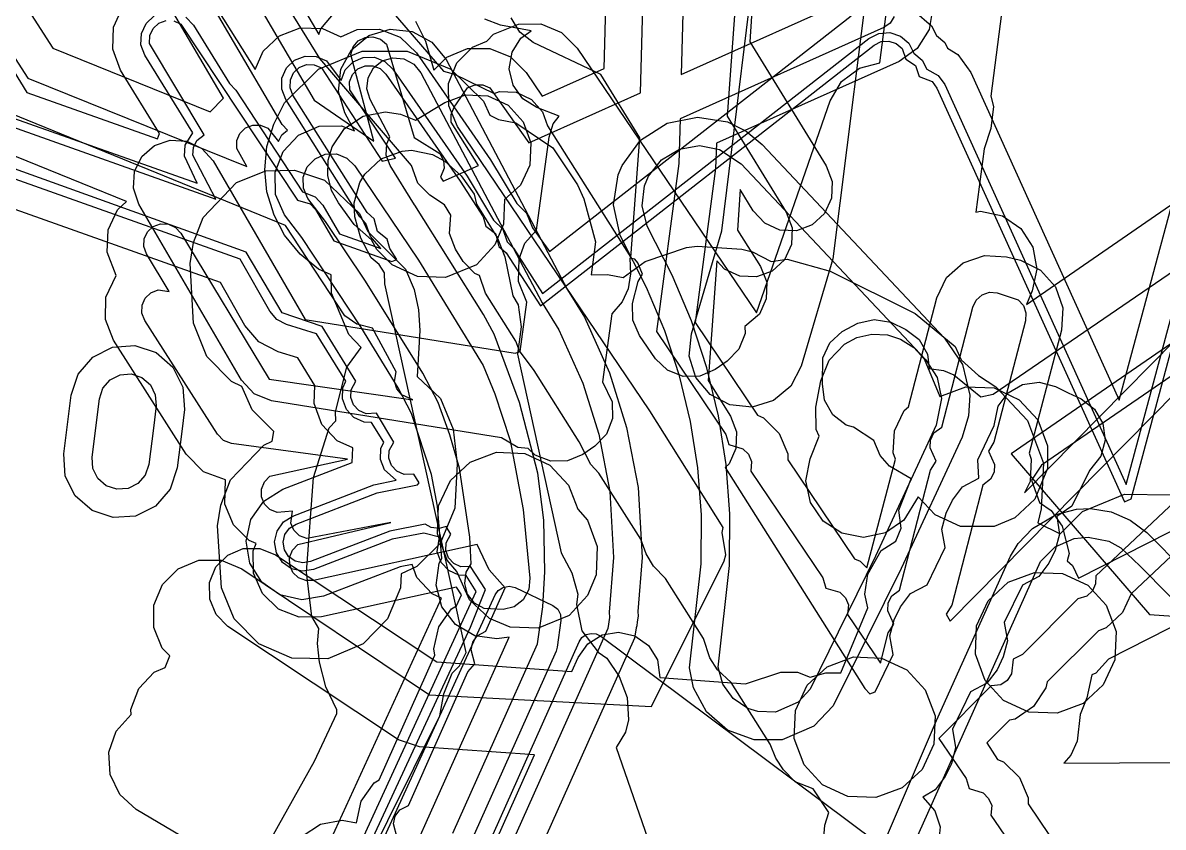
# Model space of a CAD drawing. Header units: metres. Extents: x 3158 to 3711, y 9867 to 11440.
# Drawn here: x 3595.4 to 3635.28, y 11382.39 to 11410.52 of the extents above; entities that cross this region are included whole.
import ezdxf

# ---------------------------------------------------------------- set-up
doc = ezdxf.new("R2010")
doc.units = ezdxf.units.M
doc.layers.add('AI_GREENING_EXCLUSIONS', color=1, linetype='Continuous')
doc.layers.add('AI_GREENING_LAWN', color=82, linetype='Continuous')

msp = doc.modelspace()

# ---------------------------------------------------------------- linework, layer by layer
at = {"layer": 'AI_GREENING_EXCLUSIONS'}
for points in [[(3588.753, 11421.582), (3596.448, 11409.63), (3601.946, 11407.412), (3602.423, 11407.881), (3599.543, 11412.8)], [(3587.66, 11420.878), (3595.578, 11408.579), (3603.235, 11405.49), (3602.882, 11406.126), (3602.884, 11406.399), (3602.991, 11406.651), (3603.186, 11406.842), (3603.439, 11406.945), (3603.712, 11406.942), (3603.964, 11406.836), (3604.336, 11406.365), (3604.463, 11406.607), (3604.653, 11406.765), (3604.464, 11406.969), (3600.665, 11413.457)], [(3606.175, 11378.989), (3599.368, 11383.013), (3598.787, 11383.534), (3598.449, 11384.237), (3598.406, 11385.016), (3598.665, 11385.752), (3599.183, 11386.331), (3599.178, 11386.514), (3599.457, 11387.243), (3599.993, 11387.809), (3600.381, 11387.982), (3600.545, 11388.387), (3600.278, 11388.656), (3599.98, 11389.377), (3599.982, 11390.158), (3600.282, 11390.878), (3600.835, 11391.429), (3601.556, 11391.726), (3602.336, 11391.725), (3603.057, 11391.425), (3609.624, 11387.019), (3617.389, 11386.612), (3619.93, 11391.705), (3619.987, 11391.917), (3619.855, 11392.693), (3619.896, 11392.872), (3617.323, 11396.954), (3610.595, 11406.894), (3610.292, 11407.613), (3610.287, 11408.393), (3610.581, 11409.116), (3611.13, 11409.671), (3611.628, 11409.881), (3611.864, 11410.12), (3612.73, 11410.474), (3613.51, 11410.479), (3614.233, 11410.185), (3614.788, 11409.636), (3621.058, 11400.373), (3623.637, 11407.793), (3624.032, 11408.466), (3624.654, 11408.936), (3625.372, 11409.123), (3626.754, 11419.853)], [(3630.814, 11420.059), (3629.254, 11407.949), (3629.35, 11407.598), (3629.253, 11406.824), (3629.018, 11406.117), (3628.732, 11403.904), (3628.891, 11403.934), (3629.655, 11403.771), (3630.297, 11403.329), (3630.722, 11402.674), (3630.864, 11401.906), (3630.701, 11401.143), (3630.498, 11400.672), (3639.371, 11406.784)], [(3626.584, 11410.928), (3627.176, 11410.419), (3627.348, 11410.078), (3627.638, 11409.828), (3627.736, 11409.634), (3628.094, 11409.411), (3628.548, 11408.777), (3633.74, 11397.328), (3639.482, 11418.669)], [(3600.681, 11410.592), (3600.929, 11410.478), (3605.008, 11404.322), (3605.447, 11404.192), (3605.629, 11403.988), (3606.271, 11402.897), (3608.305, 11402.176), (3608.477, 11402.242), (3608.237, 11402.623), (3608.141, 11402.953), (3607.802, 11403.22), (3607.692, 11403.663), (3607.436, 11403.892), (3604.846, 11407.995), (3604.748, 11408.25), (3604.755, 11408.523), (3604.866, 11408.773), (3605.064, 11408.961), (3605.319, 11409.059), (3605.592, 11409.051), (3605.842, 11408.94), (3607.963, 11405.68), (3608.43, 11405.788), (3606.834, 11408.181), (3606.829, 11408.454), (3606.929, 11408.708), (3607.119, 11408.905), (3607.37, 11409.014), (3607.643, 11409.019), (3607.897, 11408.919), (3608.093, 11408.729), (3610.69, 11404.986), (3611.494, 11403.738), (3611.593, 11403.409), (3611.927, 11403.155), (3612.047, 11402.703), (3612.306, 11402.476), (3613.501, 11400.618), (3625.169, 11409.739), (3625.413, 11409.862), (3625.685, 11409.882), (3625.945, 11409.797), (3626.152, 11409.619), (3626.284, 11409.246), (3626.613, 11409.028), (3626.747, 11408.644), (3627.205, 11408.462), (3627.365, 11408.24), (3633.928, 11393.765), (3634.156, 11393.871), (3640.738, 11418.332)], [(3601.105, 11410.721), (3601.371, 11410.435), (3602.626, 11408.399), (3602.854, 11408.166), (3605.18, 11404.607), (3605.628, 11404.432), (3605.887, 11404.141), (3606.474, 11403.144), (3607.918, 11402.631), (3607.553, 11403.053), (3607.398, 11403.504), (3607.182, 11403.732), (3604.592, 11407.835), (3604.452, 11408.199), (3604.462, 11408.589), (3604.621, 11408.946), (3604.904, 11409.214), (3605.268, 11409.354), (3605.658, 11409.344), (3606.015, 11409.185), (3606.534, 11408.505), (3606.677, 11408.871), (3606.948, 11409.151), (3607.306, 11409.307), (3607.696, 11409.314), (3608.059, 11409.171), (3608.34, 11408.9), (3610.937, 11405.157), (3611.858, 11403.617), (3612.186, 11403.307), (3612.341, 11402.863), (3612.558, 11402.639), (3613.576, 11401.057), (3624.984, 11409.975), (3625.333, 11410.151), (3625.722, 11410.18), (3626.092, 11410.058), (3626.388, 11409.803), (3626.56, 11409.462), (3626.85, 11409.212), (3627.008, 11408.899), (3627.41, 11408.681), (3627.638, 11408.364), (3633.981, 11394.375), (3640.448, 11418.409)], [(3621.233, 11416.137), (3620.824, 11409.857), (3623.499, 11405.517), (3623.703, 11404.968), (3623.681, 11404.384), (3623.438, 11403.851), (3623.009, 11403.453), (3622.46, 11403.249), (3621.875, 11403.27), (3621.343, 11403.514), (3620.945, 11403.943), (3620.487, 11404.686), (3620.395, 11403.273), (3621.202, 11402.001), (3621.413, 11401.455), (3621.4, 11400.87), (3621.163, 11400.335), (3620.653, 11399.897), (3620.657, 11399.651), (3620.441, 11399.107), (3620.034, 11398.686), (3619.616, 11398.397), (3619.081, 11398.165), (3618.494, 11398.155), (3617.95, 11398.371), (3617.53, 11398.776), (3616.967, 11399.588), (3616.735, 11400.123), (3616.724, 11400.708), (3616.919, 11401.469), (3617.069, 11401.728), (3616.911, 11402.125), (3616.802, 11402.251), (3616.622, 11402.288), (3616.656, 11401.743), (3616.568, 11401.218), (3616.365, 11400.758), (3615.993, 11400.338), (3615.672, 11397.964), (3616.014, 11397.271), (3616.024, 11396.684), (3615.808, 11396.14), (3615.402, 11395.72), (3614.983, 11395.43), (3614.448, 11395.198), (3613.863, 11395.188), (3613.318, 11395.403), (3613.073, 11395.639), (3613.073, 11395.639), (3612.712, 11395.67), (3612.137, 11396.005), (3604.1, 11397.299), (3603.49, 11397.543), (3603.042, 11398.025), (3599.459, 11404.181), (3599.269, 11404.734), (3599.305, 11405.318), (3599.562, 11405.844), (3600.001, 11406.232), (3600.554, 11406.422), (3601.138, 11406.386), (3601.664, 11406.129), (3602.052, 11405.69), (3605.278, 11400.148), (3612.614, 11398.967), (3612.789, 11399.028), (3613.023, 11400.757), (3612.73, 11401.474), (3612.762, 11402.266), (3612.952, 11402.819), (3613.363, 11403.269), (3613.803, 11406.517), (3613.951, 11406.993), (3614.158, 11407.258), (3613.377, 11407.555), (3612.881, 11407.866), (3612.542, 11408.343), (3612.411, 11408.914), (3612.509, 11409.491), (3612.82, 11409.987), (3613.173, 11410.238), (3612.099, 11410.435), (3611.555, 11410.651)], [(3623.395, 11381.876), (3623.445, 11382.459), (3623.581, 11382.909), (3623.037, 11383.736), (3622.415, 11383.978), (3622.004, 11384.395), (3621.729, 11384.812), (3621.531, 11385.3), (3620.17, 11387.456), (3619.696, 11387.899), (3619.421, 11388.316), (3619.202, 11388.989), (3617.879, 11391.084), (3617.458, 11391.524), (3617.197, 11391.951), (3617.008, 11392.463), (3615.547, 11394.776), (3615.266, 11395.074), (3614.857, 11395.869), (3613.287, 11398.357), (3612.766, 11399.049), (3612.638, 11399.384), (3611.574, 11401.07), (3611.365, 11401.679), (3611.201, 11401.753), (3610.799, 11402.178), (3610.533, 11402.601), (3610.324, 11403.148), (3610.37, 11403.799), (3610.144, 11404.159), (3609.634, 11404.497), (3609.219, 11404.909), (3608.993, 11405.535), (3605.787, 11409.266), (3601.635, 11415.988)], [(3602.994, 11414.821), (3605.752, 11410.112), (3605.817, 11410.311), (3606.323, 11410.905)], [(3620.549, 11414.318), (3620.035, 11407.251), (3622.099, 11403.903), (3622.303, 11403.354), (3622.281, 11402.769), (3622.038, 11402.237), (3621.609, 11401.839), (3621.06, 11401.635), (3620.476, 11401.656), (3619.943, 11401.9), (3619.667, 11402.197), (3619.363, 11398.015), (3620.148, 11396.762), (3620.356, 11396.215), (3620.339, 11395.63), (3620.1, 11395.096), (3619.964, 11394.968), (3624.84, 11387.245), (3625.025, 11387.058), (3625.208, 11387.132), (3625.842, 11388.436), (3625.725, 11389.079), (3625.873, 11389.645), (3626.092, 11390.094), (3626.446, 11390.561), (3627.023, 11390.866), (3627.657, 11392.17), (3627.541, 11392.812), (3627.689, 11393.379), (3627.908, 11393.828), (3628.261, 11394.295), (3628.837, 11394.6), (3628.798, 11395.233), (3629.371, 11396.44), (3629.505, 11397.113), (3629.858, 11397.579), (3630.364, 11397.874), (3630.943, 11397.954), (3631.51, 11397.806), (3631.959, 11397.587), (3632.409, 11397.368), (3632.875, 11397.015), (3633.171, 11396.509), (3633.25, 11395.93), (3633.102, 11395.363), (3632.697, 11394.867), (3632.087, 11393.621), (3631.557, 11393.254), (3631.653, 11392.645), (3631.505, 11392.079), (3631.286, 11391.629), (3630.933, 11391.163), (3630.355, 11390.858), (3629.721, 11389.554), (3629.838, 11388.911), (3629.689, 11388.345), (3629.471, 11387.896), (3629.117, 11387.429), (3628.54, 11387.124), (3627.906, 11385.82), (3628.022, 11385.177), (3627.874, 11384.611), (3627.655, 11384.162), (3627.301, 11383.695), (3626.869, 11383.443), (3627.299, 11382.968), (3627.476, 11382.41), (3627.426, 11381.827)], [(3601.873, 11414.164), (3605.593, 11407.811), (3607.672, 11406.379), (3606.867, 11409.417), (3606.952, 11409.677), (3607.129, 11409.885), (3607.372, 11410.009), (3607.644, 11410.031), (3607.904, 11409.947), (3608.112, 11409.769), (3609.091, 11406.506), (3609.988, 11405.952), (3610.112, 11405.709), (3610.134, 11405.436), (3610.003, 11405.122), (3610.104, 11404.98), (3611.338, 11405.533), (3610.382, 11407.042), (3610.381, 11407.316), (3610.484, 11407.568), (3610.956, 11408.242), (3611.208, 11408.348), (3611.481, 11408.349), (3611.734, 11408.246), (3613.098, 11406.322), (3617.006, 11408.075), (3617.14, 11413.225)], [(3592.262, 11413.419), (3595.545, 11408.084), (3600.111, 11406.463), (3600.183, 11406.644), (3598.817, 11408.861), (3598.545, 11409.593), (3598.573, 11410.372), (3598.898, 11411.082)], [(3618.545, 11413.398), (3618.423, 11408.711), (3624.937, 11411.632)], [(3609.132, 11410.575), (3609.487, 11409.88), (3609.775, 11408.862), (3610.228, 11409.319), (3610.947, 11409.622), (3611.728, 11409.626), (3612.45, 11409.331), (3613.005, 11408.782), (3613.563, 11407.956), (3615.728, 11408.927), (3615.83, 11412.871)], [(3627.222, 11411.051), (3627.092, 11410.281), (3626.677, 11409.62), (3626.041, 11409.168), (3619.661, 11406.307), (3619.626, 11405.427), (3618.909, 11400.045), (3621.088, 11396.798), (3621.297, 11396.712), (3621.851, 11396.163), (3622.154, 11395.444), (3622.155, 11395.241), (3624.479, 11391.779), (3624.688, 11391.693), (3624.916, 11391.467), (3625.915, 11395.266), (3625.841, 11395.479), (3625.886, 11396.258), (3626.226, 11396.961), (3626.377, 11397.096), (3627.366, 11400.907), (3627.706, 11401.609), (3628.289, 11402.128), (3629.026, 11402.385), (3629.805, 11402.34), (3630.289, 11402.215), (3630.991, 11401.875), (3631.51, 11401.292), (3631.767, 11400.555), (3631.722, 11399.776), (3630.592, 11395.473), (3630.666, 11395.26), (3630.622, 11394.481), (3630.43, 11394.084), (3638.339, 11402.1)], [(3594.878, 11407.259), (3601.495, 11404.911), (3601.05, 11405.851), (3601.078, 11406.24), (3601.344, 11406.667), (3599.668, 11409.386), (3599.532, 11409.752), (3599.546, 11410.141), (3599.709, 11410.496), (3599.995, 11410.762)], [(3602.222, 11410.96), (3603.521, 11408.886), (3603.804, 11409.523), (3604.37, 11410.06), (3605.099, 11410.34), (3605.879, 11410.319), (3606.519, 11410.034), (3607.094, 11410.284), (3607.874, 11410.298), (3608.6, 11410.012), (3609.161, 11409.47), (3611.758, 11405.727), (3612.679, 11404.207), (3613.015, 11403.866), (3613.229, 11403.356), (3613.823, 11402.52), (3624.368, 11410.763)], [(3608.276, 11410.945), (3610.113, 11408.825), (3610.492, 11408.726), (3611.879, 11408.052), (3612.073, 11408.121), (3612.657, 11408.091), (3613.186, 11407.84), (3613.578, 11407.405), (3613.751, 11406.919), (3616.668, 11402.314), (3616.973, 11406.502), (3615.613, 11408.708), (3613.248, 11409.837), (3612.779, 11410.188), (3612.48, 11410.691)], [(3625.877, 11410.744), (3625.732, 11410.513), (3625.509, 11410.354), (3618.382, 11407.158), (3618.338, 11405.598), (3617.555, 11399.727), (3619.986, 11396.128), (3620.093, 11395.776), (3620.58, 11395.628), (3620.774, 11395.436), (3620.88, 11395.184), (3620.854, 11394.844), (3623.378, 11391.109), (3623.484, 11390.757), (3623.971, 11390.609), (3624.165, 11390.417), (3624.271, 11390.165), (3624.245, 11389.825), (3625.394, 11388.132), (3625.667, 11389.185), (3625.861, 11389.497), (3625.65, 11389.961), (3625.666, 11390.234), (3625.784, 11390.48), (3626.056, 11390.685), (3627.146, 11394.882), (3627.339, 11395.195), (3627.129, 11395.659), (3627.144, 11395.931), (3627.263, 11396.177), (3627.535, 11396.383), (3628.625, 11400.58), (3628.743, 11400.826), (3628.947, 11401.008), (3629.205, 11401.098), (3629.478, 11401.082), (3630.208, 11400.837), (3630.39, 11400.634), (3630.479, 11400.376), (3630.464, 11400.103), (3629.362, 11395.857), (3629.168, 11395.544), (3629.379, 11395.081), (3629.363, 11394.808), (3629.244, 11394.562), (3628.972, 11394.357), (3627.883, 11390.159), (3627.689, 11389.847), (3627.826, 11389.595), (3639.264, 11401.187)], [(3608.805, 11380.995), (3612.405, 11389.04), (3611.976, 11388.984), (3611.203, 11389.089), (3610.528, 11389.482), (3610.056, 11390.103), (3609.857, 11390.857), (3609.961, 11391.63), (3610.054, 11391.789), (3609.9, 11393.615), (3609.687, 11394.728), (3608.996, 11396.862), (3608.531, 11397.759), (3607.219, 11399.889), (3605.161, 11403.008), (3604.55, 11403.803), (3604.237, 11404.518), (3604.221, 11405.298), (3604.505, 11406.025), (3605.045, 11406.588), (3605.76, 11406.901), (3606.54, 11406.917), (3606.995, 11406.739), (3606.662, 11407.37), (3606.44, 11408.118), (3606.52, 11408.894), (3606.892, 11409.58), (3607.497, 11410.072), (3608.245, 11410.295), (3609.021, 11410.214), (3609.708, 11409.843), (3610.2, 11409.237), (3614.452, 11401.182), (3615.039, 11400.23), (3615.912, 11398.281), (3616.511, 11396.373), (3616.914, 11394.272), (3617.058, 11391.829), (3616.911, 11389.937), (3616.913, 11389.769), (3616.883, 11389.569), (3616.872, 11389.44), (3616.852, 11389.366), (3616.796, 11388.998), (3579.417, 11305.485)], [(3594.678, 11407.012), (3602.153, 11404.359), (3601.347, 11405.888), (3601.367, 11406.16), (3601.49, 11406.404), (3601.74, 11406.597), (3599.828, 11409.799), (3599.838, 11410.072), (3599.952, 11410.321), (3600.152, 11410.506), (3600.408, 11410.602)], [(3602.636, 11379.407), (3605.604, 11384.701), (3606.375, 11386.365), (3606.375, 11386.499), (3605.995, 11387.298), (3605.78, 11388.159), (3605.707, 11388.817), (3605.747, 11389.344), (3605.511, 11389.761), (3605.321, 11391.31), (3605.568, 11394.625), (3606.11, 11396.358), (3606.345, 11396.605), (3606.336, 11396.913), (3606.726, 11398.48), (3607.236, 11399.165), (3606.8, 11399.622), (3606.196, 11401.067), (3606.18, 11401.708), (3605.74, 11401.902), (3605.093, 11402.435), (3604.553, 11403.089), (3604.185, 11403.792), (3603.933, 11404.611), (3603.859, 11405.383), (3603.933, 11406.195), (3604.172, 11406.974), (3604.553, 11407.717), (3605.74, 11408.904), (3607.262, 11409.524), (3608.846, 11409.524), (3610.368, 11408.904), (3611.512, 11407.781), (3611.732, 11407.293), (3612.034, 11407.139), (3612.637, 11407.02), (3613.934, 11406.152), (3614.802, 11404.855), (3615.017, 11404.364), (3615.427, 11402.858), (3615.28, 11401.703), (3615.845, 11401.72), (3616.397, 11401.612), (3617.16, 11402.176), (3618.609, 11402.661), (3618.978, 11402.71), (3620.54, 11402.607), (3620.912, 11402.506), (3621.569, 11402.179), (3622.125, 11402.25), (3623.631, 11401.84), (3626.607, 11400.358), (3628.006, 11399.201), (3628.215, 11398.735), (3628.821, 11398.191), (3629.431, 11397.797), (3630.534, 11396.617), (3631.089, 11395.121), (3631.016, 11393.527), (3630.892, 11393.038), (3631.68, 11392.646), (3632.453, 11393.428), (3633.929, 11394.033), (3635.525, 11394.013)], [(3610.432, 11382.188), (3613.398, 11388.81), (3613.582, 11390.101), (3613.657, 11391.318), (3613.621, 11393.126), (3613.413, 11394.77), (3612.771, 11397.244), (3611.878, 11399.633), (3611.515, 11400.32), (3609.114, 11404.138), (3609.096, 11404.158), (3608.247, 11405.528), (3608.111, 11405.894), (3608.124, 11406.284), (3608.237, 11406.53), (3607.547, 11407.837), (3607.435, 11408.211), (3607.476, 11408.599), (3607.661, 11408.942), (3607.964, 11409.188), (3608.338, 11409.299), (3608.726, 11409.259), (3609.069, 11409.073), (3609.315, 11408.77), (3613.561, 11400.729), (3614.145, 11399.782), (3614.981, 11397.915), (3615.54, 11396.137), (3615.924, 11394.126), (3616.058, 11391.819), (3615.908, 11389.918), (3615.914, 11389.723), (3615.856, 11389.337), (3578.503, 11305.892)], [(3608.495, 11382.016), (3608.363, 11382.508), (3608.423, 11382.774), (3608.581, 11382.997), (3608.883, 11383.156), (3610.962, 11387.83), (3611.205, 11388.107), (3611.073, 11388.599), (3611.133, 11388.865), (3611.29, 11389.088), (3611.592, 11389.246), (3612.267, 11390.763), (3611.707, 11391.393), (3611.292, 11392.273), (3605.57, 11391.019), (3605.297, 11391.014), (3605.043, 11391.114), (3604.846, 11391.303), (3604.737, 11391.553), (3604.731, 11391.826), (3604.831, 11392.081), (3605.02, 11392.277), (3608.274, 11393.045), (3605.33, 11392.483), (3605.077, 11392.585), (3604.882, 11392.776), (3604.775, 11393.027), (3604.831, 11393.447), (3604.291, 11393.394), (3604.039, 11393.499), (3603.846, 11393.692), (3603.741, 11393.944), (3603.741, 11394.217), (3603.846, 11394.469), (3604.039, 11394.663), (3606.757, 11395.257), (3602.699, 11395.813), (3602.416, 11395.918), (3602.203, 11396.131), (3599.665, 11400.116), (3599.566, 11400.37), (3599.572, 11400.644), (3599.682, 11400.894), (3599.88, 11401.082), (3600.134, 11401.181), (3600.519, 11401.126), (3599.725, 11402.437), (3599.632, 11402.693), (3599.644, 11402.966), (3599.759, 11403.214), (3599.961, 11403.398), (3600.217, 11403.492), (3600.49, 11403.479), (3600.738, 11403.364), (3600.922, 11403.162), (3604.018, 11398.055), (3609.038, 11397.339), (3608.652, 11397.51), (3608.477, 11397.72), (3608.397, 11397.981), (3608.456, 11398.317), (3607.63, 11399.843), (3607.075, 11399.978), (3606.655, 11400.275), (3604.581, 11403.438), (3594.664, 11407.473)], [(3606.095, 11378.679), (3611.058, 11389.385), (3611.583, 11390.708), (3611.059, 11391.509), (3610.721, 11391.495), (3610.473, 11391.609), (3610.287, 11391.809), (3610.192, 11392.065), (3610.202, 11392.338), (3610.367, 11392.634), (3610.199, 11392.906), (3609.954, 11392.839), (3609.683, 11392.873), (3609.47, 11392.994), (3608.232, 11392.75), (3605.455, 11391.687), (3605.186, 11391.641), (3604.919, 11391.701), (3604.696, 11391.859), (3604.551, 11392.09), (3604.505, 11392.359), (3604.565, 11392.626), (3604.723, 11392.849), (3604.954, 11392.994), (3607.788, 11394.079), (3609.201, 11394.367), (3609.256, 11394.438), (3609.07, 11394.741), (3608.732, 11394.727), (3608.484, 11394.841), (3608.298, 11395.041), (3608.203, 11395.297), (3608.213, 11395.57), (3608.374, 11395.861), (3607.763, 11396.869), (3607.403, 11396.847), (3607.154, 11396.96), (3606.968, 11397.16), (3606.873, 11397.416), (3606.883, 11397.689), (3607.048, 11397.985), (3605.866, 11399.902), (3604.468, 11400.379), (3603.208, 11402.499), (3593.771, 11405.89)], [(3605.171, 11382.081), (3605.815, 11382.497), (3606.568, 11382.641), (3607.063, 11382.542), (3607.235, 11383.303), (3607.685, 11383.94), (3607.857, 11384.049), (3609.811, 11388.41), (3609.773, 11388.632), (3609.945, 11389.394), (3610.395, 11390.031), (3610.567, 11390.139), (3610.735, 11390.517), (3610.569, 11390.784), (3605.849, 11389.749), (3605.068, 11389.734), (3604.342, 11390.019), (3603.779, 11390.56), (3603.467, 11391.275), (3603.452, 11392.055), (3603.555, 11392.319), (3603.316, 11392.418), (3602.764, 11392.97), (3602.466, 11393.691), (3602.493, 11394.536), (3601.714, 11394.823), (3601.107, 11395.433), (3598.569, 11399.418), (3598.286, 11400.145), (3598.303, 11400.925), (3598.662, 11401.682), (3598.347, 11402.496), (3598.381, 11403.276), (3598.711, 11403.983), (3599.03, 11404.275), (3594.362, 11406.158)], [(3594.494, 11355.128), (3609.984, 11386.283), (3610.117, 11387.06), (3610.415, 11387.782), (3610.673, 11388.04), (3610.899, 11388.498), (3608.055, 11401.389), (3608.047, 11401.776), (3607.866, 11402.068), (3607.586, 11402.299), (3607.219, 11402.987), (3607.01, 11403.74), (3606.99, 11404.223), (3607.187, 11404.94), (3607.36, 11405.23), (3607.931, 11405.762), (3608.662, 11406.035), (3608.996, 11406.062), (3609.726, 11405.919), (3610.152, 11405.685), (3610.73, 11405.166), (3611.183, 11404.531), (3611.266, 11404.175), (3612, 11402.989), (3612.259, 11402.339), (3612.54, 11400.974), (3612.723, 11400.661), (3612.831, 11399.888), (3612.694, 11398.928), (3614.225, 11391.988), (3614.599, 11391.291), (3614.807, 11390.539), (3614.762, 11390.177), (3614.951, 11389.256), (3615.519, 11388.51), (3615.82, 11388.308), (3616.252, 11387.658), (3616.533, 11386.929), (3616.581, 11386.15), (3616.472, 11385.717), (3616.148, 11385.183), (3624.379, 11361.447)], [(3594.494, 11355.128), (3609.984, 11386.283), (3610.117, 11387.06), (3610.415, 11387.782), (3610.673, 11388.04), (3610.899, 11388.498), (3608.055, 11401.389), (3608.047, 11401.776), (3607.866, 11402.068), (3607.586, 11402.299), (3607.219, 11402.987), (3607.01, 11403.74), (3606.99, 11404.223), (3607.187, 11404.94), (3607.36, 11405.23), (3607.931, 11405.762), (3608.662, 11406.035), (3608.996, 11406.062), (3609.726, 11405.919), (3610.152, 11405.685), (3610.73, 11405.166), (3611.183, 11404.531), (3611.266, 11404.175), (3612, 11402.989), (3612.259, 11402.339), (3612.54, 11400.974), (3612.723, 11400.661), (3612.831, 11399.888), (3612.694, 11398.928), (3614.225, 11391.988), (3614.599, 11391.291), (3614.807, 11390.539), (3614.762, 11390.177), (3614.951, 11389.256), (3615.519, 11388.51), (3615.82, 11388.308), (3616.252, 11387.658), (3616.533, 11386.929), (3616.581, 11386.15), (3616.472, 11385.717), (3616.148, 11385.183), (3624.379, 11361.447)], [(3605.822, 11378.803), (3611.251, 11390.64), (3610.9, 11391.194), (3610.651, 11391.203), (3610.297, 11391.366), (3610.031, 11391.652), (3609.895, 11392.018), (3609.971, 11392.54), (3609.428, 11392.679), (3608.315, 11392.461), (3605.562, 11391.407), (3605.178, 11391.341), (3604.797, 11391.427), (3604.479, 11391.653), (3604.271, 11391.983), (3604.205, 11392.367), (3604.291, 11392.748), (3604.517, 11393.066), (3604.847, 11393.274), (3607.68, 11394.36), (3608.461, 11394.528), (3608.043, 11394.884), (3607.907, 11395.25), (3607.921, 11395.64), (3608.022, 11395.858), (3607.59, 11396.545), (3607.333, 11396.555), (3606.979, 11396.717), (3606.713, 11397.003), (3606.577, 11397.369), (3606.591, 11397.759), (3606.695, 11397.985), (3605.67, 11399.648), (3604.615, 11399.969), (3604.281, 11400.145), (3604.036, 11400.432), (3603.002, 11402.254), (3593.877, 11405.492)], [(3604.912, 11379.218), (3610.041, 11390.404), (3609.71, 11390.556), (3609.18, 11391.128), (3609.012, 11391.579), (3608.592, 11391.496), (3605.92, 11390.473), (3605.151, 11390.341), (3604.39, 11390.514), (3603.753, 11390.965), (3603.337, 11391.625), (3603.205, 11392.394), (3603.378, 11393.155), (3603.829, 11393.792), (3604.489, 11394.208), (3606.921, 11395.14), (3606.941, 11395.656), (3606.393, 11395.907), (3605.862, 11396.478), (3605.59, 11397.21), (3605.613, 11397.835), (3605.018, 11398.801), (3604.324, 11399.012), (3603.656, 11399.364), (3603.166, 11399.939), (3602.317, 11401.436), (3593.543, 11404.55)], [(3592.33, 11338.079), (3613.297, 11384.923), (3609.268, 11385.207), (3608.543, 11385.453), (3602.574, 11389.416), (3602.159, 11389.829), (3601.934, 11390.369), (3601.932, 11390.954), (3602.154, 11391.496), (3602.567, 11391.911), (3603.107, 11392.136), (3603.692, 11392.138), (3604.234, 11391.916), (3609.873, 11388.171), (3614.602, 11387.838), (3614.82, 11388.328), (3615.159, 11388.805), (3615.655, 11389.116), (3616.232, 11389.214), (3616.802, 11389.084), (3617.28, 11388.745), (3617.591, 11388.25), (3617.677, 11387.622), (3620.673, 11387.411), (3621.911, 11387.818), (3622.496, 11387.818), (3622.928, 11387.639), (3623.48, 11387.796), (3624.01, 11387.795), (3624.954, 11390.059), (3624.848, 11390.538), (3624.952, 11391.245), (3625.416, 11392.07), (3625.929, 11392.399), (3626.116, 11392.847), (3626.04, 11393.478), (3626.469, 11394.575), (3625.709, 11395.013), (3625.382, 11395.395), (3625.165, 11395.912), (3624.446, 11396.386), (3624.191, 11396.455), (3623.728, 11396.812), (3623.437, 11397.32), (3623.362, 11397.9), (3623.374, 11398.804), (3623.622, 11399.334), (3624.053, 11399.73), (3624.604, 11400.012), (3625.173, 11400.148), (3625.751, 11400.056), (3626.28, 11399.799), (3626.743, 11399.441), (3627.035, 11398.934), (3627.099, 11398.433), (3627.601, 11398.362), (3627.961, 11398.209), (3628.899, 11397.439), (3629.331, 11397.53), (3637.963, 11403.431)], [(3641.507, 11403.398), (3629.968, 11395.45), (3634.795, 11389.836), (3644.571, 11389.158)], [(3639.351, 11400.769), (3631.029, 11395.057), (3630.669, 11394.531), (3630.958, 11393.75), (3631.362, 11393.471), (3631.751, 11392.918), (3631.987, 11391.962), (3631.926, 11391.705), (3632.106, 11391.542), (3632.314, 11391.103), (3641.119, 11395.566)], [(3641.023, 11398.801), (3632.929, 11391.177), (3632.918, 11390.905), (3632.805, 11390.657), (3632.605, 11390.47), (3632.291, 11390.377), (3630.356, 11388.435), (3630.031, 11388.263), (3629.979, 11387.756), (3629.827, 11387.528), (3629.601, 11387.376), (3629.262, 11387.336), (3627.428, 11385.496), (3628.384, 11384.092), (3628.492, 11383.741), (3628.98, 11383.594), (3629.175, 11383.402), (3629.282, 11383.151), (3629.257, 11382.811), (3631.313, 11379.792)], [(3641.789, 11397.737), (3634.157, 11390.548), (3633.859, 11389.896), (3633.288, 11389.364), (3633.017, 11389.263), (3631.224, 11387.482), (3631.181, 11387.261), (3630.748, 11386.611), (3630.1, 11386.176), (3629.901, 11386.136), (3629.108, 11385.339), (3629.484, 11384.765), (3629.693, 11384.681), (3630.249, 11384.134), (3630.554, 11383.416), (3630.556, 11383.213), (3632.413, 11380.465), (3632.622, 11380.381), (3633.178, 11379.834), (3633.483, 11379.116), (3633.485, 11378.913), (3635.342, 11376.165)], [(3625.533, 11381.876), (3627.356, 11386.125), (3629.936, 11391.872), (3630.202, 11392.309), (3630.705, 11392.842), (3631.538, 11393.331), (3632.248, 11393.51), (3632.737, 11393.532), (3633.46, 11393.416), (3634.126, 11393.132), (3634.709, 11392.693), (3641.288, 11386.05)], [(3642.498, 11392.902), (3633.367, 11388.273), (3632.921, 11387.779), (3632.785, 11387.722), (3632.614, 11386.921), (3632.379, 11386.333), (3632.274, 11385.402), (3632.048, 11384.912), (3631.805, 11384.636), (3641.521, 11384.692)], [(3635.791, 11381.799), (3633.807, 11381.315), (3631.898, 11380.638), (3630.128, 11379.771), (3629.259, 11379.239), (3628.713, 11379.051), (3628.133, 11379.029), (3627.575, 11379.178), (3626.864, 11379.701), (3626.552, 11380.199), (3626.403, 11380.757), (3626.425, 11381.338), (3626.549, 11381.762), (3630.983, 11391.684), (3630.983, 11391.684), (3631.505, 11392.195), (3632.17, 11392.483), (3632.658, 11392.535), (3633.374, 11392.39), (3633.798, 11392.156), (3634.465, 11391.535), (3640.558, 11385.367)]]:
    msp.add_lwpolyline(points, dxfattribs=at)
for points in [[(3624.794, 11415.524), (3625.145, 11414.827), (3625.203, 11414.049), (3623.726, 11402.27), (3622.615, 11398.509), (3622.252, 11397.818), (3621.653, 11397.318), (3620.908, 11397.086), (3620.13, 11397.157), (3619.44, 11397.52), (3618.94, 11398.119), (3618.708, 11398.864), (3618.779, 11399.642), (3619.843, 11403.245), (3621.233, 11414.537), (3621.478, 11415.278), (3621.987, 11415.869), (3622.684, 11416.22), (3623.462, 11416.278), (3624.203, 11416.033), (3624.794, 11415.524)], [(3606.079, 11405.716), (3606.212, 11406.183), (3606.651, 11406.828), (3607.303, 11407.257), (3608.07, 11407.403), (3608.605, 11407.326), (3609.131, 11407.119), (3610.153, 11407.737), (3610.886, 11408.002), (3611.666, 11407.967), (3612.373, 11407.636), (3612.899, 11407.059), (3613.164, 11406.326), (3613.129, 11405.546), (3612.798, 11404.839), (3612.248, 11404.338), (3612.209, 11403.481), (3611.907, 11402.758), (3611.26, 11402.059), (3610.184, 11401.611), (3609.198, 11401.65), (3608.316, 11402.059), (3607.776, 11402.599), (3607.598, 11402.927), (3606.985, 11403.472), (3606.436, 11404.228), (3606.2, 11404.652), (3606.067, 11405.176), (3606.079, 11405.716)], [(3618.746, 11396.58), (3618.36, 11398.18), (3617.846, 11399.746), (3617.205, 11401.27), (3616.288, 11403.082), (3616.058, 11404.15), (3616.218, 11405.205), (3616.355, 11405.536), (3617.003, 11406.416), (3617.931, 11407.007), (3618.991, 11407.223), (3620.044, 11407.052), (3620.695, 11406.726), (3621.258, 11406.26), (3627.637, 11399.495), (3628.263, 11398.572), (3628.518, 11397.501), (3628.471, 11396.774), (3628.248, 11396.034), (3626.12, 11391.437), (3623.743, 11386.634), (3623.066, 11385.925), (3621.949, 11385.447), (3620.97, 11385.445), (3620.046, 11385.792), (3619.314, 11386.43), (3618.856, 11387.271), (3618.719, 11387.97), (3619.117, 11391.605), (3619.128, 11393.312), (3619.003, 11394.955), (3618.746, 11396.58)], [(3606.365, 11405.933), (3606.728, 11405.791), (3607.01, 11405.52), (3609.234, 11402.216), (3611.494, 11398.537), (3611.903, 11397.552), (3612.437, 11395.919), (3612.899, 11393.502), (3613.136, 11391.096), (3613.095, 11390.699), (3612.902, 11390.349), (3612.588, 11390.103), (3612.203, 11390), (3611.528, 11390.035), (3611.19, 11390.231), (3610.954, 11390.541), (3610.855, 11390.919), (3610.907, 11391.305), (3611.077, 11391.598), (3611.035, 11392.538), (3610.669, 11394.942), (3610.338, 11396.118), (3609.919, 11397.247), (3609.389, 11398.274), (3607.384, 11401.483), (3605.987, 11403.572), (3605.37, 11404.376), (3605.213, 11404.733), (3605.205, 11405.123), (3605.347, 11405.486), (3605.618, 11405.768), (3605.975, 11405.925), (3606.365, 11405.933)], [(3618.783, 11400.096), (3618.111, 11401.695), (3617.233, 11403.41), (3617.057, 11404.118), (3617.143, 11404.824), (3617.279, 11405.155), (3617.73, 11405.729), (3618.36, 11406.104), (3619.069, 11406.226), (3619.767, 11406.091), (3620.521, 11405.584), (3626.972, 11398.749), (3627.375, 11398.113), (3627.525, 11397.383), (3627.34, 11396.454), (3625.221, 11391.875), (3622.936, 11387.225), (3622.518, 11386.762), (3621.722, 11386.42), (3621.098, 11386.437), (3620.756, 11386.547), (3620.238, 11386.895), (3619.883, 11387.39), (3619.719, 11387.984), (3620.115, 11391.548), (3620.128, 11393.348), (3619.997, 11395.071), (3619.728, 11396.776), (3619.323, 11398.454), (3618.783, 11400.096)], [(3604.124, 11395.888), (3604.177, 11396.224), (3603.416, 11396.985), (3603.055, 11397.808), (3602.695, 11397.975), (3601.84, 11398.853), (3601.37, 11400.018), (3601.254, 11402.107), (3601.371, 11402.834), (3601.71, 11403.709), (3602.871, 11404.931), (3603.901, 11405.339), (3604.895, 11405.365), (3605.945, 11405.013), (3607.169, 11403.855), (3607.461, 11403.22), (3608.786, 11401.907), (3609.086, 11401.198), (3609.241, 11400.478), (3609.28, 11399.762), (3609.191, 11398.157), (3610.006, 11397.385), (3610.452, 11396.31), (3610.585, 11395.093), (3610.508, 11393.548), (3609.993, 11392.317), (3609.183, 11391.506), (3608.628, 11391.257), (3608.611, 11390.761), (3608.158, 11389.677), (3607.303, 11388.8), (3606.071, 11388.285), (3604.802, 11388.302), (3603.652, 11388.8), (3602.796, 11389.677), (3602.343, 11390.761), (3602.211, 11392.932), (3602.328, 11393.659), (3602.667, 11394.534), (3603.828, 11395.756), (3604.124, 11395.888)], [(3622.945, 11393.744), (3622.785, 11394.508), (3622.93, 11395.275), (3623.248, 11396.062), (3623.143, 11396.305), (3623.133, 11397.086), (3623.304, 11398.004), (3623.593, 11398.729), (3624.138, 11399.288), (3624.569, 11399.512), (3625.095, 11399.631), (3625.635, 11399.605), (3626.098, 11399.459), (3626.555, 11399.171), (3626.919, 11398.771), (3627.473, 11397.453), (3628.38, 11397.79), (3629.366, 11397.751), (3630.248, 11397.342), (3630.895, 11396.643), (3631.236, 11395.726), (3631.236, 11394.934), (3630.788, 11393.858), (3630.089, 11393.211), (3629.366, 11392.909), (3628.186, 11392.909), (3627.304, 11393.318), (3626.707, 11393.944), (3626.213, 11393.126), (3625.568, 11392.687), (3624.804, 11392.527), (3624.038, 11392.672), (3623.385, 11393.099), (3622.945, 11393.744)], [(3600.648, 11398.478), (3600.998, 11397.78), (3601.054, 11397.002), (3600.957, 11396.226), (3600.797, 11394.954), (3600.551, 11394.213), (3600.04, 11393.624), (3599.343, 11393.274), (3598.564, 11393.218), (3597.824, 11393.464), (3597.234, 11393.975), (3596.884, 11394.673), (3596.828, 11395.451), (3597.085, 11397.498), (3597.331, 11398.239), (3597.842, 11398.829), (3598.539, 11399.179), (3599.318, 11399.235), (3600.058, 11398.988), (3600.648, 11398.478)], [(3599.859, 11397.864), (3600.033, 11397.515), (3600.061, 11397.126), (3599.964, 11396.35), (3599.805, 11395.078), (3599.682, 11394.708), (3599.427, 11394.413), (3599.078, 11394.238), (3598.689, 11394.21), (3598.318, 11394.333), (3598.023, 11394.589), (3597.849, 11394.937), (3597.821, 11395.327), (3598.077, 11397.374), (3598.2, 11397.744), (3598.455, 11398.039), (3598.804, 11398.214), (3599.193, 11398.242), (3599.564, 11398.119), (3599.859, 11397.864)], [(3611.049, 11395.162), (3611.966, 11395.503), (3612.952, 11395.464), (3613.834, 11395.055), (3614.481, 11394.356), (3614.807, 11393.516), (3615.147, 11393.124), (3615.488, 11392.207), (3615.449, 11391.221), (3615.147, 11390.498), (3614.5, 11389.799), (3613.424, 11389.351), (3612.438, 11389.39), (3611.715, 11389.692), (3611.016, 11390.339), (3610.583, 11391.338), (3610.243, 11391.73), (3609.902, 11392.647), (3609.941, 11393.633), (3610.35, 11394.515), (3611.049, 11395.162)], [(3631.76, 11391.262), (3632.642, 11390.853), (3633.289, 11390.154), (3633.63, 11389.237), (3633.591, 11388.251), (3633.182, 11387.369), (3632.483, 11386.722), (3631.566, 11386.381), (3630.58, 11386.42), (3629.698, 11386.829), (3629.051, 11387.528), (3628.71, 11388.445), (3628.749, 11389.431), (3629.158, 11390.313), (3629.857, 11390.96), (3630.774, 11391.301), (3631.76, 11391.262)], [(3625.43, 11388.308), (3626.312, 11387.899), (3626.959, 11387.2), (3627.3, 11386.283), (3627.261, 11385.297), (3626.852, 11384.415), (3626.153, 11383.768), (3625.236, 11383.427), (3624.25, 11383.466), (3623.368, 11383.875), (3622.721, 11384.574), (3622.38, 11385.491), (3622.419, 11386.477), (3622.828, 11387.359), (3623.527, 11388.006), (3624.444, 11388.347), (3625.43, 11388.308)]]:
    msp.add_lwpolyline(points, close=True, dxfattribs=at)
at = {"layer": 'AI_GREENING_LAWN'}
for points in [[(3586.034, 11333.138), (3600.755, 11366.125), (3600.757, 11366.129), (3611.919, 11390.515), (3612.023, 11390.664), (3612.174, 11390.765), (3612.202, 11390.778), (3612.411, 11390.819), (3612.618, 11390.771), (3613.94, 11390.141), (3614.107, 11390.013), (3614.206, 11389.828), (3614.22, 11389.619), (3614.087, 11388.683), (3614.049, 11388.549), (3548.99, 11243.146)], [(3591.853, 11337.475), (3614.854, 11388.878), (3614.954, 11389.025), (3615.1, 11389.127), (3615.273, 11389.172), (3615.45, 11389.154), (3615.609, 11389.074), (3627.173, 11380.437)]]:
    msp.add_lwpolyline(points, dxfattribs=at)

doc.saveas('drawing.dxf')
